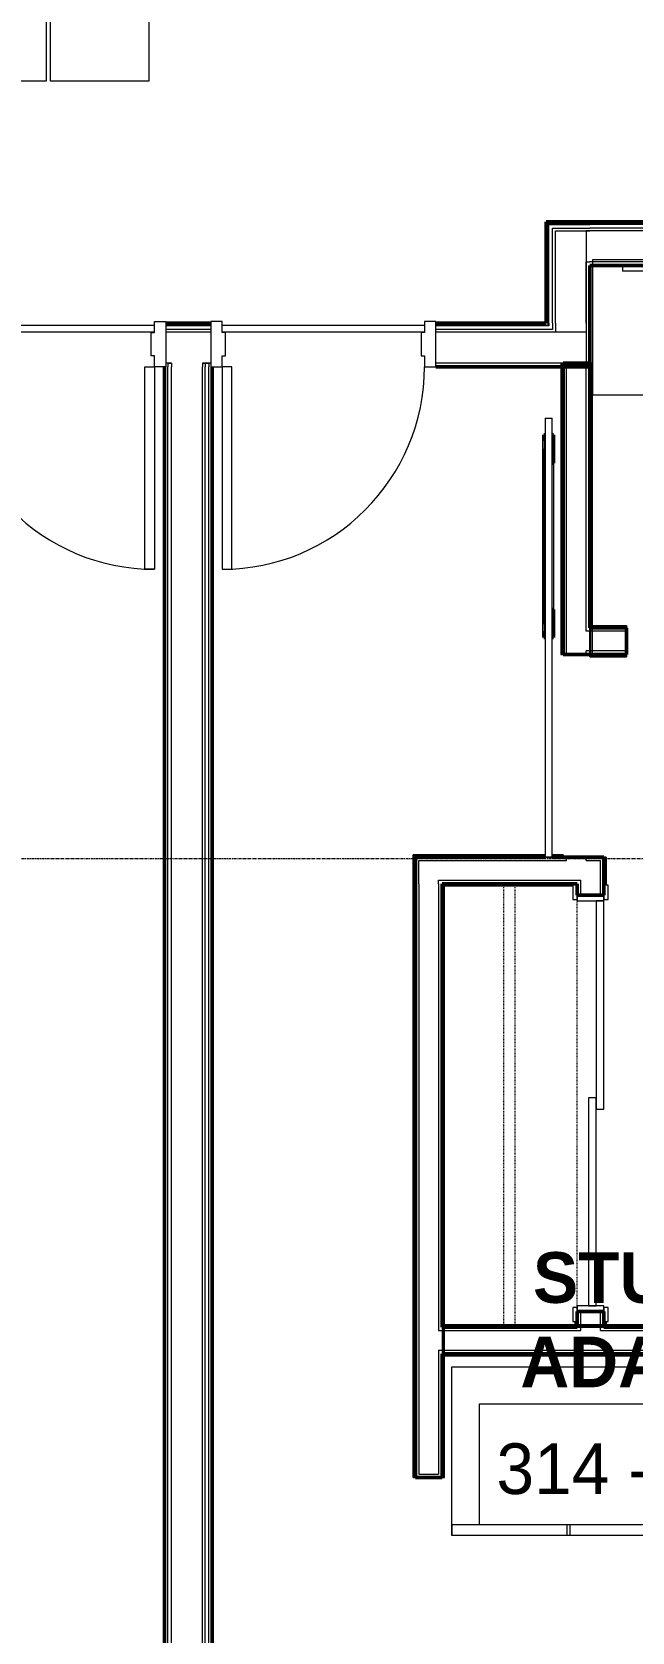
# Model space of a CAD drawing. Header units: inches. Extents: x -4235 to -464, y 9767 to 12347.
# Drawn here: x -2742.5 to -2635.8, y 11397.8 to 11682.1 of the extents above; entities that cross this region are included whole.
import ezdxf

# ---------------------------------------------------------------- set-up
doc = ezdxf.new("R2010")
doc.units = ezdxf.units.IN
doc.header["$MEASUREMENT"] = 0
doc.linetypes.add('Dash', pattern=[0.25, 0.125, -0.125])
doc.linetypes.add('Grid Line 1_2_', pattern=[0.875, 0.5, -0.125, 0.125, -0.125])
for name, color, linetype, lineweight in [('0-1', 170, 'Continuous', 5), ('0-2', 10, 'Continuous', 9), ('0-3', 7, 'Continuous', 9), ('A-AREA-IDEN', 2, 'Continuous', 9), ('A-DOOR-1', 7, 'Continuous', 9), ('A-DOOR-2', 130, 'Continuous', 20), ('A-DOOR-3', 250, 'Continuous', 50), ('A-DOOR-FRAM-1', 130, 'Continuous', 20), ('A-FLOR-3', 7, 'Continuous', 9), ('A-FLOR-4', 192, 'Continuous', 9), ('A-WALL-1', 250, 'Continuous', 50), ('A-WALL-2', 50, 'Continuous', 13), ('A-WALL-3', 10, 'Continuous', 9), ('A-WALL-4', 254, 'Continuous', 9), ('A-WALL-5', 7, 'Continuous', 9), ('I-WALL-1', 250, 'Continuous', 50), ('I-WALL-2', 10, 'Continuous', 9), ('I-WALL-3', 254, 'Continuous', 9), ('Q-CASE-1', 254, 'Continuous', 9), ('Q-CASE-2', 7, 'Continuous', 9), ('Q-CASE-HDLN-1', 7, 'Dash', 9), ('Q-SPCQ-1', 7, 'Continuous', 9), ('S-GRID-1', 1, 'Grid Line 1_2_', 9)]:
    doc.layers.add(name, color=color, linetype=linetype, lineweight=lineweight)
doc.styles.add('Century Gothic', font='ufonts.com_century-gothic.ttf', dxfattribs={"height": 9})
doc.styles.add('Century Gothic_B', font='GOTHICB.TTF', dxfattribs={"height": 9})

# ---------------------------------------------------------------- blocks, each defined once
blk = doc.blocks.new('Basic Wall _ INT - W4BØF - _5_8 GYP - 2X4 WOOD_BATT_ - 5_8 GYP_ - ___-3182063-BACKGROUND - 3RD FLOOR')
at = {"layer": 'A-WALL-3'}
for p, q in [((-2648.45, 11623.26), (-2648.51, 11623.26)), ((-2648.3, 11623.26), (-2648.45, 11623.26)), ((-2648.45, 11623.24), (-2648.45, 11622.61)), ((-2648.24, 11623.26), (-2648.3, 11623.26)), ((-2648.1, 11623.26), (-2648.12, 11623.26)), ((-2648.1, 11622.61), (-2648.1, 11623.24))]:
    blk.add_line(p, q, dxfattribs=at)
at = {"layer": 'A-WALL-4'}
for p, q in [((-2648.51, 11623.26), (-2648.22, 11623.26)), ((-2648.51, 11623.24), (-2648.51, 11622.61)), ((-2648.45, 11622.61), (-2648.45, 11571.48)), ((-2648.22, 11623.26), (-2648.14, 11623.26)), ((-2648.22, 11623.24), (-2648.22, 11622.61)), ((-2648.14, 11623.26), (-2648.1, 11623.26)), ((-2648.1, 11571.48), (-2648.1, 11622.61)), ((-2648.51, 11571.48), (-2648.45, 11571.48)), ((-2648.45, 11571.48), (-2648.3, 11571.48)), ((-2648.3, 11571.48), (-2648.24, 11571.48)), ((-2648.12, 11571.48), (-2648.1, 11571.48))]:
    blk.add_line(p, q, dxfattribs=at)
at = {"layer": 'A-WALL-5'}
for p, q in [((-2648.51, 11622.61), (-2648.51, 11571.48)), ((-2648.22, 11622.61), (-2648.22, 11571.48)), ((-2648.22, 11571.48), (-2648.51, 11571.48)), ((-2648.14, 11571.48), (-2648.22, 11571.48)), ((-2648.1, 11571.48), (-2648.14, 11571.48))]:
    blk.add_line(p, q, dxfattribs=at)
blk = doc.blocks.new('Basic Wall _ INT - W4BØF - _5_8 GYP - 2X4 WOOD_BATT_ - 5_8 GYP_ - ___-3182062-BACKGROUND - 3RD FLOOR')
at = {"layer": 'A-WALL-3'}
for p, q in [((-2643.35, 11622.61), (-2643.35, 11623.24)), ((-2643.35, 11571.48), (-2643.35, 11576.23)), ((-2643, 11576.64), (-2643, 11576.53)), ((-2643, 11576.52), (-2643, 11576.44)), ((-2643, 11576.43), (-2643, 11576.38)), ((-2643, 11576.2), (-2643, 11572.11)), ((-2643.35, 11571.48), (-2643.32, 11571.48)), ((-2643.23, 11571.48), (-2643.28, 11571.48)), ((-2643.23, 11571.48), (-2643.23, 11571.48)), ((-2643.22, 11571.48), (-2643.23, 11571.48)), ((-2643.05, 11571.48), (-2643.22, 11571.48)), ((-2643.21, 11571.48), (-2643.15, 11571.48)), ((-2643.14, 11571.48), (-2643, 11571.48)), ((-2642.94, 11571.48), (-2643.05, 11571.48)), ((-2643, 11572.08), (-2643, 11571.48)), ((-2643, 11571.48), (-2642.94, 11571.48))]:
    blk.add_line(p, q, dxfattribs=at)
at = {"layer": 'A-WALL-4'}
for p, q in [((-2643.32, 11623.26), (-2643.35, 11623.26)), ((-2643.35, 11576.23), (-2643.35, 11622.61)), ((-2643.15, 11623.26), (-2643.21, 11623.26)), ((-2643, 11623.26), (-2643.14, 11623.26)), ((-2642.94, 11623.26), (-2643, 11623.26)), ((-2643, 11623.26), (-2643, 11576.64)), ((-2643.22, 11575.56), (-2643.22, 11576.22)), ((-2642.94, 11576.64), (-2642.94, 11576.53)), ((-2642.94, 11576.52), (-2642.94, 11576.44)), ((-2642.94, 11576.43), (-2642.94, 11576.38)), ((-2642.94, 11576.2), (-2642.94, 11572.11)), ((-2643.22, 11572.11), (-2643.22, 11575.54)), ((-2643.31, 11571.48), (-2643.35, 11571.48)), ((-2643.28, 11571.48), (-2643.31, 11571.48)), ((-2643.22, 11571.48), (-2643.22, 11572.1)), ((-2642.94, 11572.07), (-2642.94, 11571.48))]:
    blk.add_line(p, q, dxfattribs=at)
at = {"layer": 'A-WALL-5'}
for p, q in [((-2643.35, 11623.26), (-2643.31, 11623.26)), ((-2643.31, 11623.26), (-2643.22, 11623.26)), ((-2643.22, 11576.23), (-2643.22, 11623.26)), ((-2643.22, 11623.26), (-2642.94, 11623.26)), ((-2642.94, 11623.26), (-2642.94, 11576.65))]:
    blk.add_line(p, q, dxfattribs=at)
blk = doc.blocks.new('Basic Wall _ INT - W4BØF - _5_8 GYP - 2X4 WOOD_BATT_ - 5_8 GYP_ - ___-3182064-BACKGROUND - 3RD FLOOR')
at = {"layer": 'A-WALL-3'}
for p, q in [((-2517.37, 11571.46), (-2517.37, 11571.48)), ((-2517.37, 11571.28), (-2517.37, 11571.34)), ((-2517.37, 11571.13), (-2517.37, 11571.28)), ((-2517.37, 11571.07), (-2517.37, 11571.13))]:
    blk.add_line(p, q, dxfattribs=at)
at = {"layer": 'A-WALL-4'}
for p, q in [((-2643.35, 11571.48), (-2643.35, 11571.46)), ((-2636.83, 11571.48), (-2643.35, 11571.48)), ((-2643.35, 11571.34), (-2643.35, 11571.28)), ((-2643.35, 11571.28), (-2643.35, 11571.13)), ((-2643.35, 11571.13), (-2643.35, 11571.07)), ((-2643.35, 11571.13), (-2636.83, 11571.13)), ((-2636.83, 11571.46), (-2636.83, 11571.48)), ((-2636.83, 11571.28), (-2636.83, 11571.34)), ((-2636.83, 11571.13), (-2636.83, 11571.28)), ((-2636.83, 11571.07), (-2636.83, 11571.13)), ((-2602.83, 11571.48), (-2602.83, 11571.46)), ((-2517.37, 11571.48), (-2602.83, 11571.48)), ((-2602.83, 11571.34), (-2602.83, 11571.28)), ((-2602.83, 11571.28), (-2602.83, 11571.13)), ((-2602.83, 11571.13), (-2602.83, 11571.07)), ((-2602.83, 11571.13), (-2517.37, 11571.13)), ((-2517.37, 11571.48), (-2517.37, 11571.44)), ((-2517.37, 11571.44), (-2517.37, 11571.36)), ((-2517.37, 11571.36), (-2517.37, 11571.07))]:
    blk.add_line(p, q, dxfattribs=at)
at = {"layer": 'A-WALL-5'}
for p, q in [((-2643.35, 11571.44), (-2643.35, 11571.48)), ((-2643.35, 11571.36), (-2643.35, 11571.44)), ((-2643.35, 11571.36), (-2636.83, 11571.36)), ((-2643.35, 11571.07), (-2643.35, 11571.36)), ((-2643.35, 11571.07), (-2636.83, 11571.07)), ((-2636.83, 11571.48), (-2636.83, 11571.44)), ((-2636.83, 11571.44), (-2636.83, 11571.36)), ((-2636.83, 11571.36), (-2636.83, 11571.07)), ((-2602.83, 11571.44), (-2602.83, 11571.48)), ((-2602.83, 11571.36), (-2602.83, 11571.44)), ((-2602.83, 11571.36), (-2517.37, 11571.36)), ((-2602.83, 11571.07), (-2602.83, 11571.36)), ((-2602.83, 11571.07), (-2517.37, 11571.07))]:
    blk.add_line(p, q, dxfattribs=at)
blk = doc.blocks.new('Basic Wall _ INT - W4BØF - _5_8 GYP - 2X4 WOOD_BATT_ - 5_8 GYP_ - ___-3182065-BACKGROUND - 3RD FLOOR')
at = {"layer": 'A-WALL-3'}
for p, q in [((-2643.35, 11576.53), (-2643.35, 11576.65)), ((-2643.35, 11576.65), (-2643.35, 11576.59)), ((-2643.35, 11576.59), (-2643.35, 11576.44)), ((-2643.35, 11576.38), (-2643.35, 11576.53)), ((-2643.35, 11576.44), (-2643.35, 11576.37)), ((-2643.35, 11576.36), (-2643.35, 11576.38)), ((-2643.35, 11576.36), (-2643.35, 11576.36)), ((-2643.35, 11576.3), (-2643.35, 11576.36)), ((-2643.35, 11576.26), (-2643.35, 11576.23)), ((-2643.2, 11576.59), (-2643.15, 11576.59)), ((-2643.14, 11576.59), (-2643.05, 11576.59)), ((-2643.04, 11576.59), (-2642.94, 11576.59))]:
    blk.add_line(p, q, dxfattribs=at)
at = {"layer": 'A-WALL-4'}
for p, q in [((-2643.35, 11576.28), (-2643.35, 11576.3)), ((-2643.35, 11576.23), (-2643.35, 11576.28)), ((-2636.83, 11576.23), (-2643.35, 11576.23)), ((-2643.2, 11576.65), (-2643.15, 11576.65)), ((-2643.14, 11576.65), (-2643.05, 11576.65)), ((-2643.04, 11576.65), (-2642.94, 11576.65)), ((-2642.94, 11576.59), (-2636.83, 11576.59)), ((-2636.83, 11576.59), (-2636.83, 11576.65)), ((-2636.83, 11576.44), (-2636.83, 11576.59)), ((-2636.83, 11576.37), (-2636.83, 11576.44)), ((-2636.83, 11576.23), (-2636.83, 11576.26)), ((-2602.83, 11576.65), (-2602.83, 11576.59)), ((-2602.83, 11576.59), (-2602.83, 11576.44)), ((-2602.83, 11576.59), (-2547.34, 11576.59)), ((-2602.83, 11576.44), (-2602.83, 11576.37)), ((-2602.83, 11576.26), (-2602.83, 11576.23)), ((-2547.34, 11576.23), (-2602.83, 11576.23))]:
    blk.add_line(p, q, dxfattribs=at)
at = {"layer": 'A-WALL-5'}
for p, q in [((-2636.83, 11576.36), (-2643.35, 11576.36)), ((-2642.94, 11576.65), (-2636.83, 11576.65)), ((-2636.83, 11576.65), (-2636.83, 11576.36)), ((-2636.83, 11576.36), (-2636.83, 11576.28)), ((-2636.83, 11576.28), (-2636.83, 11576.23)), ((-2602.83, 11576.36), (-2602.83, 11576.65)), ((-2602.83, 11576.65), (-2547.34, 11576.65)), ((-2547.34, 11576.36), (-2602.83, 11576.36)), ((-2602.83, 11576.28), (-2602.83, 11576.36)), ((-2602.83, 11576.23), (-2602.83, 11576.28))]:
    blk.add_line(p, q, dxfattribs=at)
blk = doc.blocks.new('Basic Wall _ INT - W4BØF - _5_8 GYP - 2X4 WOOD_BATT_ - 5_8 GYP_ - ___-3182067-BACKGROUND - 3RD FLOOR')
at = {"layer": 'A-WALL-3'}
for p, q in [((-2640.83, 11528.72), (-2640.83, 11530.47)), ((-2640.83, 11451.98), (-2640.8, 11451.98)), ((-2640.72, 11451.98), (-2640.76, 11451.98)), ((-2640.71, 11451.98), (-2640.72, 11451.98)), ((-2640.7, 11451.98), (-2640.71, 11451.98)), ((-2640.53, 11451.98), (-2640.7, 11451.98)), ((-2640.7, 11451.98), (-2640.7, 11451.98)), ((-2640.69, 11451.98), (-2640.62, 11451.98)), ((-2640.62, 11451.98), (-2640.47, 11451.98)), ((-2640.41, 11451.98), (-2640.53, 11451.98)), ((-2640.47, 11452.37), (-2640.47, 11452.28)), ((-2640.47, 11452.26), (-2640.47, 11452.19)), ((-2640.47, 11452.17), (-2640.47, 11452.13)), ((-2640.47, 11451.98), (-2640.41, 11451.98))]:
    blk.add_line(p, q, dxfattribs=at)
at = {"layer": 'A-WALL-4'}
for p, q in [((-2640.8, 11535.48), (-2640.83, 11535.48)), ((-2640.83, 11530.47), (-2640.83, 11535.48)), ((-2640.62, 11535.48), (-2640.69, 11535.48)), ((-2640.47, 11535.48), (-2640.62, 11535.48)), ((-2640.41, 11535.48), (-2640.47, 11535.48)), ((-2640.47, 11535.48), (-2640.47, 11530.47)), ((-2640.83, 11451.98), (-2640.83, 11452.97)), ((-2640.78, 11451.98), (-2640.83, 11451.98)), ((-2640.76, 11451.98), (-2640.78, 11451.98)), ((-2640.47, 11452.97), (-2640.47, 11452.4)), ((-2640.41, 11452.37), (-2640.41, 11452.28)), ((-2640.41, 11452.26), (-2640.41, 11452.19)), ((-2640.41, 11452.17), (-2640.41, 11452.13))]:
    blk.add_line(p, q, dxfattribs=at)
at = {"layer": 'A-WALL-5'}
for p, q in [((-2640.83, 11535.48), (-2640.78, 11535.48)), ((-2640.78, 11535.48), (-2640.7, 11535.48)), ((-2640.7, 11530.47), (-2640.7, 11535.48)), ((-2640.7, 11535.48), (-2640.41, 11535.48)), ((-2640.41, 11535.48), (-2640.41, 11530.47)), ((-2640.7, 11451.98), (-2640.7, 11452.97)), ((-2640.41, 11452.97), (-2640.41, 11452.4))]:
    blk.add_line(p, q, dxfattribs=at)
blk = doc.blocks.new('Basic Wall _ INT - W4BØF - _5_8 GYP - 2X4 WOOD_BATT_ - 5_8 GYP_ - ___-3182066-BACKGROUND - 3RD FLOOR')
at = {"layer": 'A-WALL-3'}
for p, q in [((-2645.58, 11530.73), (-2645.6, 11530.71)), ((-2645.78, 11530.53), (-2645.83, 11530.48)), ((-2645.72, 11530.59), (-2645.78, 11530.53)), ((-2645.87, 11451.98), (-2645.99, 11451.98)), ((-2645.99, 11451.98), (-2645.93, 11451.98)), ((-2645.93, 11452.38), (-2645.93, 11452.28)), ((-2645.93, 11452.26), (-2645.93, 11452.19)), ((-2645.93, 11452.18), (-2645.93, 11452.13)), ((-2645.93, 11451.98), (-2645.78, 11451.98)), ((-2645.78, 11451.98), (-2645.87, 11451.98)), ((-2645.72, 11451.98), (-2645.78, 11451.98)), ((-2645.78, 11451.98), (-2645.72, 11451.98)), ((-2645.7, 11451.98), (-2645.72, 11451.98)), ((-2645.7, 11451.98), (-2645.7, 11451.98)), ((-2645.64, 11451.98), (-2645.7, 11451.98)), ((-2645.6, 11451.98), (-2645.58, 11451.98))]:
    blk.add_line(p, q, dxfattribs=at)
at = {"layer": 'A-WALL-4'}
for p, q in [((-2645.58, 11530.47), (-2645.58, 11530.73)), ((-2645.99, 11452.38), (-2645.99, 11452.28)), ((-2645.99, 11452.26), (-2645.99, 11452.19)), ((-2645.99, 11452.18), (-2645.99, 11452.13)), ((-2645.93, 11452.97), (-2645.93, 11452.4)), ((-2645.62, 11451.98), (-2645.64, 11451.98)), ((-2645.58, 11451.98), (-2645.62, 11451.98)), ((-2645.58, 11451.98), (-2645.58, 11452.97))]:
    blk.add_line(p, q, dxfattribs=at)
at = {"layer": 'A-WALL-5'}
for p, q in [((-2645.7, 11530.61), (-2645.7, 11530.47)), ((-2645.99, 11452.97), (-2645.99, 11452.4)), ((-2645.7, 11452.97), (-2645.7, 11451.98))]:
    blk.add_line(p, q, dxfattribs=at)
at = {"layer": 'A-WALL-5', "flags": 128}
for points in [[(-2645.83, 11530.48), (-2645.78, 11530.53), (-2645.72, 11530.59), (-2645.7, 11530.61)], [(-2645.7, 11530.61), (-2645.7, 11530.61), (-2645.69, 11530.62), (-2645.68, 11530.63), (-2645.66, 11530.65), (-2645.64, 11530.67), (-2645.62, 11530.69)]]:
    blk.add_lwpolyline(points, dxfattribs=at)
blk = doc.blocks.new('SLIDING - FLUSH - 6-0 x 6-8-3203587-BACKGROUND - 3RD FLOOR')
at = {"layer": 'A-DOOR-1'}
for p, q in [((-36.25, 3), (-38.75, 3)), ((-38.75, 3), (-38.75, 2.25)), ((-36.25, 2.25), (-36.25, 3)), ((36.25, 3), (36.25, 2.25)), ((38.75, 3), (36.25, 3)), ((38.75, 2.25), (38.75, 3)), ((-38.75, 2.25), (-36.25, 2.25)), ((36.25, 2.25), (38.75, 2.25)), ((-36.25, -2.5), (-38.75, -2.5)), ((-38.75, -2.5), (-38.75, -3.25)), ((-36.25, -3.25), (-36.25, -2.5)), ((38.75, -2.5), (36.25, -2.5)), ((36.25, -2.5), (36.25, -3.25)), ((38.75, -3.25), (38.75, -2.5)), ((-38.75, -3.25), (-36.25, -3.25)), ((36.25, -3.25), (38.75, -3.25))]:
    blk.add_line(p, q, dxfattribs=at)
at = {"layer": 'A-DOOR-2'}
for p, q in [((1, 2.25), (-36, 2.25)), ((-36, 2.25), (-36, 0.875)), ((-36, 0.875), (1, 0.875)), ((36, 0.875), (-1, 0.875)), ((-1, 0.875), (-1, -0.5)), ((1, 0.875), (1, 2.25)), ((36, -0.5), (36, 0.875)), ((-1, -0.5), (36, -0.5))]:
    blk.add_line(p, q, dxfattribs=at)
at = {"layer": 'A-DOOR-FRAM-1'}
for p, q in [((-36, 2.25), (-37, 2.25)), ((-37, 2.25), (-37, -2.5)), ((-36, -2.5), (-36, 2.25)), ((37, 2.25), (36, 2.25)), ((36, 2.25), (36, -2.5)), ((37, -2.5), (37, 2.25)), ((-37, -2.5), (-36, -2.5)), ((36, -2.5), (37, -2.5))]:
    blk.add_line(p, q, dxfattribs=at)
blk = doc.blocks.new('Basic Wall _ INT - W4BØF - _5_8 GYP - 2X4 WOOD_BATT_ - 5_8 GYP_ - ___-3182069-BACKGROUND - 3RD FLOOR')
at = {"layer": 'A-WALL-3'}
for p, q in [((-2669.6, 11452.11), (-2669.6, 11452.4)), ((-2669.6, 11452.4), (-2669.6, 11452.33)), ((-2669.6, 11452.33), (-2669.6, 11452.19)), ((-2669.6, 11452.18), (-2669.6, 11452.12)), ((-2669.6, 11452.11), (-2669.6, 11452.11)), ((-2669.6, 11452.05), (-2669.6, 11452.11)), ((-2669.6, 11452.01), (-2669.6, 11451.98)), ((-2669.3, 11452.33), (-2669.37, 11452.33)), ((-2669.19, 11452.33), (-2669.27, 11452.33)), ((-2645.87, 11452.33), (-2645.97, 11452.33)), ((-2645.78, 11452.33), (-2645.86, 11452.33)), ((-2645.72, 11452.33), (-2645.77, 11452.33)), ((-2640.83, 11452.33), (-2645.58, 11452.33)), ((-2645.58, 11451.98), (-2640.83, 11451.98)), ((-2640.62, 11452.33), (-2640.67, 11452.33)), ((-2640.53, 11452.33), (-2640.61, 11452.33)), ((-2640.41, 11452.33), (-2640.52, 11452.33)), ((-2516.75, 11452.33), (-2517.37, 11452.33)), ((-2517.37, 11451.98), (-2516.75, 11451.98)), ((-2516.75, 11452.33), (-2516.75, 11452.4)), ((-2516.75, 11452.4), (-2516.75, 11452.19)), ((-2516.75, 11452.19), (-2516.75, 11452.33)), ((-2516.75, 11452.19), (-2516.75, 11452.11)), ((-2516.75, 11452.12), (-2516.75, 11452.18)), ((-2516.75, 11452.11), (-2516.75, 11452.1)), ((-2516.75, 11452.1), (-2516.75, 11452.03)), ((-2516.75, 11452.03), (-2516.75, 11451.98)), ((-2516.75, 11451.98), (-2516.75, 11452.01))]:
    blk.add_line(p, q, dxfattribs=at)
at = {"layer": 'A-WALL-4'}
for p, q in [((-2669.6, 11452.03), (-2669.6, 11452.05)), ((-2669.6, 11451.98), (-2669.6, 11452.03)), ((-2669.6, 11451.98), (-2645.58, 11451.98)), ((-2669.3, 11452.4), (-2669.37, 11452.4)), ((-2669.19, 11452.4), (-2669.27, 11452.4)), ((-2645.99, 11452.33), (-2669.19, 11452.33)), ((-2645.87, 11452.4), (-2645.97, 11452.4)), ((-2645.78, 11452.4), (-2645.86, 11452.4)), ((-2645.72, 11452.4), (-2645.77, 11452.4)), ((-2640.83, 11452.4), (-2645.58, 11452.4)), ((-2640.85, 11452.11), (-2645.55, 11452.11)), ((-2640.83, 11451.98), (-2517.37, 11451.98)), ((-2640.62, 11452.4), (-2640.67, 11452.4)), ((-2640.53, 11452.4), (-2640.61, 11452.4)), ((-2640.41, 11452.4), (-2640.51, 11452.4)), ((-2517.37, 11452.33), (-2640.41, 11452.33)), ((-2516.75, 11452.4), (-2517.37, 11452.4)), ((-2516.75, 11452.11), (-2517.37, 11452.11))]:
    blk.add_line(p, q, dxfattribs=at)
at = {"layer": 'A-WALL-5'}
for p, q in [((-2645.58, 11452.11), (-2669.6, 11452.11)), ((-2645.99, 11452.4), (-2669.19, 11452.4)), ((-2517.37, 11452.11), (-2640.83, 11452.11)), ((-2517.37, 11452.4), (-2640.41, 11452.4))]:
    blk.add_line(p, q, dxfattribs=at)
blk = doc.blocks.new('Basic Wall _ INT - W4BØF - _5_8 GYP - 2X4 WOOD_BATT_ - 5_8 GYP_ - ___-3182068-BACKGROUND - 3RD FLOOR')
at = {"layer": 'A-WALL-3'}
for p, q in [((-2669.6, 11447.23), (-2669.6, 11447.21)), ((-2669.6, 11447.13), (-2669.6, 11447.17)), ((-2669.6, 11447.12), (-2669.6, 11447.13)), ((-2669.6, 11447.11), (-2669.6, 11447.12)), ((-2669.6, 11446.94), (-2669.6, 11447.11)), ((-2669.6, 11447.09), (-2669.6, 11447.03)), ((-2669.6, 11447.03), (-2669.6, 11446.88)), ((-2669.6, 11446.82), (-2669.6, 11446.94)), ((-2669.6, 11446.88), (-2669.6, 11446.82)), ((-2669.4, 11446.88), (-2669.44, 11446.88)), ((-2669.3, 11446.88), (-2669.38, 11446.88)), ((-2669.19, 11446.88), (-2669.28, 11446.88)), ((-2634.85, 11447.23), (-2610.62, 11447.23)), ((-2634.85, 11447.11), (-2633.77, 11447.11)), ((-2631.57, 11446.88), (-2634.85, 11446.88)), ((-2633.66, 11447.11), (-2610.62, 11447.11)), ((-2610.62, 11446.88), (-2631.51, 11446.88)), ((-2586.62, 11447.23), (-2586.37, 11447.23)), ((-2586.62, 11447.11), (-2586.37, 11447.11)), ((-2586.37, 11446.88), (-2586.62, 11446.88)), ((-2586.37, 11447.23), (-2553.37, 11447.23)), ((-2553.37, 11447.23), (-2517.37, 11447.23)), ((-2553.37, 11447.11), (-2518.27, 11447.11)), ((-2519.89, 11446.88), (-2553.37, 11446.88)), ((-2517.37, 11446.88), (-2519.8, 11446.88)), ((-2518.18, 11447.11), (-2517.37, 11447.11)), ((-2517.37, 11447.23), (-2516.75, 11447.23)), ((-2516.75, 11446.88), (-2517.37, 11446.88)), ((-2516.75, 11447.23), (-2516.75, 11447.19)), ((-2516.75, 11447.21), (-2516.75, 11447.23)), ((-2516.75, 11447.19), (-2516.75, 11447.13)), ((-2516.75, 11447.13), (-2516.75, 11447.11)), ((-2516.75, 11447.11), (-2516.75, 11447.03)), ((-2516.75, 11447.03), (-2516.75, 11447.09)), ((-2516.75, 11447.03), (-2516.75, 11446.82)), ((-2516.75, 11446.88), (-2516.75, 11447.03)), ((-2516.75, 11446.82), (-2516.75, 11446.88))]:
    blk.add_line(p, q, dxfattribs=at)
at = {"layer": 'A-WALL-4'}
for p, q in [((-2669.6, 11447.19), (-2669.6, 11447.23)), ((-2669.6, 11447.23), (-2634.85, 11447.23)), ((-2669.6, 11447.17), (-2669.6, 11447.19)), ((-2669.4, 11446.82), (-2669.44, 11446.82)), ((-2669.3, 11446.82), (-2669.38, 11446.82)), ((-2669.19, 11446.82), (-2669.28, 11446.82)), ((-2634.85, 11446.88), (-2669.19, 11446.88)), ((-2630.94, 11446.82), (-2634.85, 11446.82)), ((-2610.62, 11446.82), (-2630.92, 11446.82)), ((-2586.37, 11446.82), (-2586.62, 11446.82)), ((-2542.37, 11446.82), (-2543.12, 11446.82)), ((-2517.37, 11447.11), (-2516.75, 11447.11)), ((-2516.75, 11446.82), (-2517.37, 11446.82))]:
    blk.add_line(p, q, dxfattribs=at)
at = {"layer": 'A-WALL-5'}
for p, q in [((-2669.6, 11447.11), (-2634.85, 11447.11)), ((-2634.85, 11446.82), (-2669.19, 11446.82))]:
    blk.add_line(p, q, dxfattribs=at)
blk = doc.blocks.new('Basic Wall _ INT - W4BØF - _5_8 GYP - 2X4 WOOD_BATT_ - 5_8 GYP_ - ___-3182071-BACKGROUND - 3RD FLOOR')
at = {"layer": 'A-WALL-3'}
for p, q in [((-2674.7, 11535.84), (-2674.76, 11535.9)), ((-2674.55, 11535.69), (-2674.7, 11535.84)), ((-2674.49, 11535.62), (-2674.55, 11535.69)), ((-2674.35, 11535.48), (-2674.37, 11535.51))]:
    blk.add_line(p, q, dxfattribs=at)
at = {"layer": 'A-WALL-4'}
for p, q in [((-2674.7, 11425.22), (-2674.7, 11535.84)), ((-2674.35, 11535.48), (-2674.35, 11425.22)), ((-2674.76, 11425.22), (-2674.7, 11425.22)), ((-2674.7, 11425.22), (-2674.55, 11425.22)), ((-2674.55, 11425.22), (-2674.49, 11425.22)), ((-2674.37, 11425.22), (-2674.35, 11425.22))]:
    blk.add_line(p, q, dxfattribs=at)
at = {"layer": 'A-WALL-5'}
for p, q in [((-2674.76, 11425.22), (-2674.76, 11535.9)), ((-2674.47, 11535.61), (-2674.47, 11425.22)), ((-2674.47, 11425.22), (-2674.76, 11425.22)), ((-2674.39, 11425.22), (-2674.47, 11425.22)), ((-2674.35, 11425.22), (-2674.39, 11425.22))]:
    blk.add_line(p, q, dxfattribs=at)
at = {"layer": 'A-WALL-5', "flags": 128}
for points in [[(-2674.76, 11535.9), (-2674.64, 11535.78), (-2674.55, 11535.69), (-2674.49, 11535.63), (-2674.47, 11535.61)], [(-2674.47, 11535.61), (-2674.47, 11535.61), (-2674.46, 11535.6), (-2674.45, 11535.59), (-2674.43, 11535.57), (-2674.41, 11535.55), (-2674.39, 11535.53)]]:
    blk.add_lwpolyline(points, dxfattribs=at)
blk = doc.blocks.new('Basic Wall _ INT - W4BØF - _5_8 GYP - 2X4 WOOD_BATT_ - 5_8 GYP_ - ___-3182070-BACKGROUND - 3RD FLOOR')
at = {"layer": 'A-WALL-3'}
for p, q in [((-2669.57, 11530.71), (-2669.6, 11530.73)), ((-2669.4, 11530.53), (-2669.46, 11530.59)), ((-2669.25, 11530.38), (-2669.39, 11530.53)), ((-2669.19, 11530.32), (-2669.25, 11530.38)), ((-2669.6, 11451.98), (-2669.6, 11447.23)), ((-2669.25, 11452.28), (-2669.25, 11452.4)), ((-2669.25, 11452.19), (-2669.25, 11452.28)), ((-2669.25, 11452.13), (-2669.25, 11452.19)), ((-2669.25, 11451.37), (-2669.25, 11451.98)), ((-2669.25, 11447.91), (-2669.25, 11451.36)), ((-2669.25, 11447.23), (-2669.25, 11447.86)), ((-2669.25, 11447.03), (-2669.25, 11447.09)), ((-2669.25, 11446.94), (-2669.25, 11447.03)), ((-2669.25, 11446.82), (-2669.25, 11446.94))]:
    blk.add_line(p, q, dxfattribs=at)
at = {"layer": 'A-WALL-4'}
for p, q in [((-2669.6, 11530.73), (-2669.6, 11451.98)), ((-2669.25, 11452.4), (-2669.25, 11530.38)), ((-2669.47, 11451.36), (-2669.47, 11451.98)), ((-2669.47, 11447.88), (-2669.47, 11451.36)), ((-2669.19, 11452.28), (-2669.19, 11452.4)), ((-2669.19, 11452.19), (-2669.19, 11452.28)), ((-2669.19, 11452.13), (-2669.19, 11452.19)), ((-2669.19, 11451.37), (-2669.19, 11451.98)), ((-2669.19, 11447.92), (-2669.19, 11451.36)), ((-2669.6, 11447.23), (-2669.6, 11425.22)), ((-2669.47, 11447.23), (-2669.47, 11447.86)), ((-2669.25, 11425.22), (-2669.25, 11446.82)), ((-2669.19, 11447.23), (-2669.19, 11447.91)), ((-2669.19, 11447.03), (-2669.19, 11447.09)), ((-2669.19, 11446.94), (-2669.19, 11447.03)), ((-2669.19, 11446.82), (-2669.19, 11446.94)), ((-2669.6, 11425.22), (-2669.57, 11425.22)), ((-2669.46, 11425.22), (-2669.4, 11425.22)), ((-2669.39, 11425.22), (-2669.25, 11425.22)), ((-2669.25, 11425.22), (-2669.19, 11425.22))]:
    blk.add_line(p, q, dxfattribs=at)
at = {"layer": 'A-WALL-5'}
for p, q in [((-2669.47, 11451.98), (-2669.47, 11530.61)), ((-2669.19, 11452.4), (-2669.19, 11530.32)), ((-2669.47, 11425.22), (-2669.47, 11447.23)), ((-2669.19, 11425.22), (-2669.19, 11446.82)), ((-2669.56, 11425.22), (-2669.6, 11425.22)), ((-2669.47, 11425.22), (-2669.56, 11425.22)), ((-2669.19, 11425.22), (-2669.47, 11425.22))]:
    blk.add_line(p, q, dxfattribs=at)
at = {"layer": 'A-WALL-5', "flags": 128}
for points in [[(-2669.56, 11530.69), (-2669.53, 11530.67), (-2669.51, 11530.65), (-2669.5, 11530.63), (-2669.48, 11530.62), (-2669.48, 11530.61), (-2669.47, 11530.61)], [(-2669.47, 11530.61), (-2669.45, 11530.59), (-2669.4, 11530.53), (-2669.3, 11530.44), (-2669.19, 11530.32)]]:
    blk.add_lwpolyline(points, dxfattribs=at)
blk = doc.blocks.new('Basic Wall _ INT - W4BØF - _5_8 GYP - 2X4 WOOD_BATT_ - 5_8 GYP_ - ___-3182073-BACKGROUND - 3RD FLOOR')
at = {"layer": 'A-WALL-3'}
for p, q in [((-2669.6, 11530.73), (-2669.57, 11530.71)), ((-2645.6, 11530.71), (-2645.58, 11530.73)), ((-2669.46, 11530.59), (-2669.4, 11530.53)), ((-2669.39, 11530.53), (-2669.25, 11530.38)), ((-2669.25, 11530.38), (-2669.19, 11530.32)), ((-2645.83, 11530.48), (-2645.78, 11530.53)), ((-2645.78, 11530.53), (-2645.72, 11530.59))]:
    blk.add_line(p, q, dxfattribs=at)
at = {"layer": 'A-WALL-4'}
for p, q in [((-2669.6, 11530.73), (-2645.58, 11530.73)), ((-2646.33, 11530.38), (-2669.25, 11530.38))]:
    blk.add_line(p, q, dxfattribs=at)
at = {"layer": 'A-WALL-5'}
for p, q in [((-2669.47, 11530.61), (-2645.7, 11530.61)), ((-2646.33, 11530.32), (-2669.19, 11530.32))]:
    blk.add_line(p, q, dxfattribs=at)
at = {"layer": 'A-WALL-5', "flags": 128}
for points in [[(-2669.47, 11530.61), (-2669.48, 11530.61), (-2669.48, 11530.62), (-2669.5, 11530.63), (-2669.51, 11530.65), (-2669.53, 11530.67), (-2669.56, 11530.69)], [(-2669.19, 11530.32), (-2669.3, 11530.44), (-2669.4, 11530.53), (-2669.45, 11530.59), (-2669.47, 11530.61)], [(-2645.7, 11530.61), (-2645.72, 11530.59), (-2645.78, 11530.53), (-2645.83, 11530.48)], [(-2645.62, 11530.69), (-2645.64, 11530.67), (-2645.66, 11530.65), (-2645.68, 11530.63), (-2645.69, 11530.62), (-2645.7, 11530.61), (-2645.7, 11530.61)]]:
    blk.add_lwpolyline(points, dxfattribs=at)
blk = doc.blocks.new('Basic Wall _ INT - W4BØF - _5_8 GYP - 2X4 WOOD_BATT_ - 5_8 GYP_ - ___-3182072-BACKGROUND - 3RD FLOOR')
at = {"layer": 'A-WALL-3'}
for p, q in [((-2674.76, 11535.9), (-2674.7, 11535.84)), ((-2674.7, 11535.84), (-2674.55, 11535.69)), ((-2674.55, 11535.69), (-2674.49, 11535.62)), ((-2674.37, 11535.51), (-2674.35, 11535.48)), ((-2651.28, 11535.48), (-2650.07, 11535.48))]:
    blk.add_line(p, q, dxfattribs=at)
at = {"layer": 'A-WALL-4'}
for p, q in [((-2651.3, 11535.84), (-2674.7, 11535.84)), ((-2674.35, 11535.48), (-2651.3, 11535.48)), ((-2648.1, 11535.84), (-2650.05, 11535.84)), ((-2650.05, 11535.48), (-2648.1, 11535.48)), ((-2648.1, 11535.84), (-2648.1, 11535.9)), ((-2648.1, 11535.69), (-2648.1, 11535.84)), ((-2648.1, 11535.62), (-2648.1, 11535.69)), ((-2648.1, 11535.48), (-2648.1, 11535.51))]:
    blk.add_line(p, q, dxfattribs=at)
at = {"layer": 'A-WALL-5'}
for p, q in [((-2651.3, 11535.9), (-2674.76, 11535.9)), ((-2651.3, 11535.61), (-2674.47, 11535.61)), ((-2648.1, 11535.9), (-2650.05, 11535.9)), ((-2648.1, 11535.61), (-2650.05, 11535.61)), ((-2648.1, 11535.9), (-2648.1, 11535.61)), ((-2648.1, 11535.61), (-2648.1, 11535.53)), ((-2648.1, 11535.53), (-2648.1, 11535.48))]:
    blk.add_line(p, q, dxfattribs=at)
at = {"layer": 'A-WALL-5', "flags": 128}
for points in [[(-2674.47, 11535.61), (-2674.49, 11535.63), (-2674.55, 11535.69), (-2674.64, 11535.78), (-2674.76, 11535.9)], [(-2674.39, 11535.53), (-2674.41, 11535.55), (-2674.43, 11535.57), (-2674.45, 11535.59), (-2674.46, 11535.6), (-2674.47, 11535.61), (-2674.47, 11535.61)]]:
    blk.add_lwpolyline(points, dxfattribs=at)
blk = doc.blocks.new('Refrigerator_-_Side-by-Side_6047 - 36_ X 30_-1372843-BACKGROUND - 3RD FLOOR')
at = {"layer": 'Q-SPCQ-1'}
for p, q in [((-17.88, 15.58), (17.87, 15.58)), ((-17.88, -14.42), (-17.88, 15.58)), ((-17.88, 15.58), (-3.13, 15.58)), ((-17.88, 15.58), (-17.88, 13.58)), ((-3.13, 13.58), (-3.13, 15.58)), ((-2.63, 15.58), (17.87, 15.58)), ((-2.63, 15.58), (-2.63, 13.58)), ((17.87, 15.58), (17.87, -14.42)), ((17.87, 13.58), (17.87, 15.58)), ((-3.13, 13.58), (-17.88, 13.58)), ((17.87, 13.58), (-2.63, 13.58)), ((17.87, -14.42), (-17.88, -14.42))]:
    blk.add_line(p, q, dxfattribs=at)
blk = doc.blocks.new('BARN - FLUSH - 3-0 x 7-0 BARN DOOR-3238942-BACKGROUND - 3RD FLOOR')
at = {"layer": 'A-DOOR-1'}
for p, q in [((18, -4.32), (-60, -4.32)), ((-60, -4.95), (-60, -4.32)), ((-60, -5.57), (-60, -4.95)), ((-60, -5.57), (18, -5.57)), ((-54.5, -5.67), (-56, -5.67)), ((-56, -5.67), (-56, -6)), ((-54.5, -6), (-54.5, -5.67)), ((-52, -4.07), (-26, -4.07)), ((-23.5, -6), (-23.5, -5.67)), ((-22, -5.67), (-23.5, -5.67)), ((-22, -5.67), (-22, -6)), ((18, -4.32), (18, -4.95)), ((18, -4.95), (18, -5.57)), ((-54.5, -6), (-56, -6)), ((-22, -6), (-23.5, -6))]:
    blk.add_line(p, q, dxfattribs=at)
at = {"layer": 'A-DOOR-3'}
for p, q in [((-52, -4.07), (-57, -4.07)), ((-57, -4.07), (-57, -4.32)), ((-57, -5.57), (-57, -5.82)), ((-52, -4.33), (-52, -4.07)), ((-21, -4.07), (-26, -4.07)), ((-26, -4.07), (-26, -4.32)), ((-21, -4.32), (-21, -4.07)), ((-21, -5.82), (-21, -5.57)), ((-57, -5.82), (-56, -5.82)), ((-54.5, -5.82), (-23.5, -5.82)), ((-22, -5.82), (-21, -5.82))]:
    blk.add_line(p, q, dxfattribs=at)
blk = doc.blocks.new('OD_CW_Closet - OD_CW_Closet-3242987-BACKGROUND - 3RD FLOOR')
at = {"layer": 'Q-CASE-HDLN-1'}
for p, q in [((79.49, 24), (0.74, 24)), ((0.74, 24), (0.74, 0)), ((79.49, 0), (79.49, 24)), ((0.74, 13), (79.49, 13)), ((0.74, 11), (79.49, 11)), ((0.74, 0), (79.49, 0))]:
    blk.add_line(p, q, dxfattribs=at)
blk = doc.blocks.new('Bath Vanity - Bath Vanity 60_-V357-BACKGROUND - 3RD FLOOR')
at = {"layer": 'Q-CASE-1'}
for p, q in [((-29.26, 1), (-29.26, 0)), ((30.74, 0.37), (30.74, 1)), ((30.74, 0), (30.74, 0.37)), ((-29.26, 0), (30.74, 0))]:
    blk.add_line(p, q, dxfattribs=at)
at = {"layer": 'Q-CASE-2'}
for p, q in [((30.74, 24), (-29.26, 24)), ((-29.26, 24), (-29.26, 1)), ((30.74, 1), (30.74, 24))]:
    blk.add_line(p, q, dxfattribs=at)
blk = doc.blocks.new('BATHROOM MIRROR - BATHROOM MIRROR 48_-V364-BACKGROUND - 3RD FLOOR')
at = {"layer": 'Q-CASE-2'}
for p, q in [((-23.26, -23), (24.74, -23)), ((-23.26, -23), (-23.26, -24)), ((24.74, -24), (-23.26, -24)), ((24.74, -24), (24.74, -23))]:
    blk.add_line(p, q, dxfattribs=at)
blk = doc.blocks.new('CTR - 1st Phase - Unit Layouts_rvt-2-BACKGROUND - 3RD FLOOR')
at = {"layer": 'A-WALL-1'}
for p, q in [((-2648.1, 11623.26), (-2648.1, 11571.48)), ((-2647.47, 11623.26), (-2648.1, 11623.26)), ((-2643.97, 11623.26), (-2647.47, 11623.26)), ((-2643.35, 11623.26), (-2643.97, 11623.26)), ((-2643.35, 11576.23), (-2643.35, 11623.26)), ((-2636.83, 11576.23), (-2643.35, 11576.23)), ((-2636.83, 11571.48), (-2636.83, 11576.23)), ((-2648.1, 11571.48), (-2643.35, 11571.48)), ((-2643.35, 11571.48), (-2636.83, 11571.48)), ((-2651.3, 11535.48), (-2674.35, 11535.48)), ((-2674.35, 11535.48), (-2674.35, 11534.86)), ((-2674.35, 11534.86), (-2674.35, 11530.73)), ((-2645.58, 11535.48), (-2650.05, 11535.48)), ((-2641.45, 11535.48), (-2645.58, 11535.48)), ((-2640.83, 11535.48), (-2641.45, 11535.48)), ((-2640.83, 11528.72), (-2640.83, 11535.48)), ((-2674.35, 11530.73), (-2674.35, 11425.22)), ((-2669.6, 11451.98), (-2669.6, 11530.73)), ((-2669.6, 11530.73), (-2645.58, 11530.73)), ((-2645.58, 11530.73), (-2645.58, 11528.72)), ((-2645.58, 11528.72), (-2640.83, 11528.72)), ((-2645.58, 11454.72), (-2645.58, 11451.98)), ((-2640.83, 11454.72), (-2645.58, 11454.72)), ((-2640.83, 11451.98), (-2640.83, 11454.72)), ((-2645.58, 11451.98), (-2669.6, 11451.98)), ((-2516.75, 11451.98), (-2640.83, 11451.98)), ((-2669.6, 11447.23), (-2516.75, 11447.23)), ((-2669.6, 11425.22), (-2669.6, 11447.23)), ((-2674.35, 11425.22), (-2673.72, 11425.22)), ((-2673.72, 11425.22), (-2670.22, 11425.22)), ((-2670.22, 11425.22), (-2669.6, 11425.22))]:
    blk.add_line(p, q, dxfattribs=at)
at = {"layer": 'A-WALL-2'}
for p, q in [((-2647.47, 11571.48), (-2647.47, 11622.63)), ((-2643.97, 11622.63), (-2647.47, 11622.63)), ((-2643.97, 11575.61), (-2643.97, 11622.63)), ((-2643.35, 11575.61), (-2643.97, 11575.61)), ((-2636.83, 11575.61), (-2643.35, 11575.61)), ((-2643.97, 11571.48), (-2643.97, 11572.11)), ((-2643.35, 11572.11), (-2643.97, 11572.11)), ((-2636.83, 11572.11), (-2643.35, 11572.11)), ((-2673.72, 11531.36), (-2673.72, 11534.86)), ((-2673.72, 11534.86), (-2647.47, 11534.86)), ((-2647.47, 11534.86), (-2647.47, 11535.48)), ((-2643.97, 11534.86), (-2643.97, 11535.48)), ((-2643.97, 11534.86), (-2641.45, 11534.86)), ((-2641.45, 11528.72), (-2641.45, 11534.86)), ((-2673.72, 11530.73), (-2673.72, 11531.36)), ((-2673.72, 11530.73), (-2673.72, 11425.85)), ((-2670.22, 11530.73), (-2670.22, 11531.36)), ((-2670.22, 11531.36), (-2645.58, 11531.36)), ((-2670.22, 11530.73), (-2670.22, 11451.36)), ((-2645.58, 11531.36), (-2644.95, 11531.36)), ((-2644.95, 11528.72), (-2644.95, 11531.36)), ((-2644.95, 11451.98), (-2644.95, 11454.72)), ((-2641.45, 11451.98), (-2641.45, 11454.72)), ((-2670.22, 11451.36), (-2669.6, 11451.36)), ((-2669.6, 11451.36), (-2644.95, 11451.36)), ((-2644.95, 11451.36), (-2644.95, 11451.98)), ((-2641.45, 11451.36), (-2641.45, 11451.98)), ((-2641.45, 11451.36), (-2517.37, 11451.36)), ((-2670.22, 11447.86), (-2669.6, 11447.86)), ((-2670.22, 11447.86), (-2670.22, 11425.85)), ((-2669.6, 11447.86), (-2517.37, 11447.86)), ((-2673.72, 11425.85), (-2670.22, 11425.85))]:
    blk.add_line(p, q, dxfattribs=at)
at = {"layer": 'A-WALL-3'}
for p, q in [((-2648.1, 11623.26), (-2643.99, 11623.26)), ((-2648.1, 11623.24), (-2648.1, 11622.61)), ((-2648.1, 11622.61), (-2648.1, 11571.48)), ((-2643.97, 11623.26), (-2643.35, 11623.26)), ((-2643.35, 11622.61), (-2643.35, 11623.24)), ((-2643.35, 11576.65), (-2643.35, 11622.61)), ((-2643.35, 11576.38), (-2643.35, 11576.65)), ((-2643.15, 11576.23), (-2643.2, 11576.23)), ((-2643.05, 11576.23), (-2643.14, 11576.23)), ((-2642.94, 11576.23), (-2643.04, 11576.23)), ((-2636.83, 11576.23), (-2642.94, 11576.23)), ((-2643.2, 11571.48), (-2642.94, 11571.48)), ((-2642.94, 11571.48), (-2636.83, 11571.48)), ((-2651.3, 11535.48), (-2674.35, 11535.48)), ((-2674.35, 11530.73), (-2674.35, 11535.48)), ((-2650.07, 11535.48), (-2651.28, 11535.48)), ((-2648.1, 11535.48), (-2650.05, 11535.48)), ((-2640.83, 11530.47), (-2640.83, 11535.48)), ((-2674.35, 11530.73), (-2674.35, 11425.22)), ((-2669.6, 11452.4), (-2669.6, 11530.73)), ((-2669.6, 11530.73), (-2645.58, 11530.73)), ((-2645.58, 11530.73), (-2645.58, 11530.47)), ((-2640.83, 11528.72), (-2645.38, 11528.72)), ((-2640.83, 11528.72), (-2640.83, 11530.47)), ((-2645.38, 11454.72), (-2640.83, 11454.72)), ((-2669.6, 11452.13), (-2669.6, 11452.4)), ((-2669.3, 11451.98), (-2669.37, 11451.98)), ((-2669.19, 11451.98), (-2669.27, 11451.98)), ((-2645.99, 11451.98), (-2669.19, 11451.98)), ((-2645.72, 11451.98), (-2645.99, 11451.98)), ((-2645.58, 11452.97), (-2645.58, 11452.4)), ((-2645.58, 11452.38), (-2645.58, 11452.28)), ((-2645.58, 11452.26), (-2645.58, 11452.19)), ((-2645.58, 11452.18), (-2645.58, 11452.13)), ((-2640.83, 11452.4), (-2640.83, 11452.97)), ((-2640.83, 11452.28), (-2640.83, 11452.37)), ((-2640.83, 11452.19), (-2640.83, 11452.26)), ((-2640.83, 11452.13), (-2640.83, 11452.17)), ((-2640.41, 11451.98), (-2640.68, 11451.98)), ((-2517.37, 11451.98), (-2640.41, 11451.98)), ((-2669.6, 11446.82), (-2669.6, 11447.09)), ((-2669.6, 11425.22), (-2669.6, 11446.82)), ((-2669.44, 11447.23), (-2669.4, 11447.23)), ((-2669.38, 11447.23), (-2669.3, 11447.23)), ((-2669.28, 11447.23), (-2669.19, 11447.23)), ((-2669.19, 11447.23), (-2634.85, 11447.23))]:
    blk.add_line(p, q, dxfattribs=at)
at = {"layer": 'A-WALL-4'}
for p, q in [((-2636.83, 11576.23), (-2636.83, 11571.48)), ((-2643.35, 11571.48), (-2648.1, 11571.48)), ((-2645.58, 11535.48), (-2648.1, 11535.48)), ((-2645.58, 11535.48), (-2640.83, 11535.48)), ((-2669.6, 11425.22), (-2674.35, 11425.22))]:
    blk.add_line(p, q, dxfattribs=at)
at = {"layer": '0-2'}
for name, p, rotation in [('Bath Vanity - Bath Vanity 60_-V357-BACKGROUND - 3RD FLOOR', (-2612.14, 11641.61), 180), ('BATHROOM MIRROR - BATHROOM MIRROR 48_-V364-BACKGROUND - 3RD FLOOR', (-2612.76, 11616.61), 180), ('BARN - FLUSH - 3-0 x 7-0 BARN DOOR-3238942-BACKGROUND - 3RD FLOOR', (-2645.72, 11553.48), 270.0000000000108), ('OD_CW_Closet - OD_CW_Closet-3242987-BACKGROUND - 3RD FLOOR', (-2645.6, 11451.25), 89.99999999996145), ('SLIDING - FLUSH - 6-0 x 6-8-3203587-BACKGROUND - 3RD FLOOR', (-2643.08, 11491.72), 270.0000000000336), ('Refrigerator_-_Side-by-Side_6047 - 36_ X 30_-1372843-BACKGROUND - 3RD FLOOR', (-2650, 11430.5), 180)]:
    blk.add_blockref(name, p, dxfattribs=dict(at, rotation=rotation))
for name in ['Basic Wall _ INT - W4BØF - _5_8 GYP - 2X4 WOOD_BATT_ - 5_8 GYP_ - ___-3182063-BACKGROUND - 3RD FLOOR', 'Basic Wall _ INT - W4BØF - _5_8 GYP - 2X4 WOOD_BATT_ - 5_8 GYP_ - ___-3182062-BACKGROUND - 3RD FLOOR', 'Basic Wall _ INT - W4BØF - _5_8 GYP - 2X4 WOOD_BATT_ - 5_8 GYP_ - ___-3182065-BACKGROUND - 3RD FLOOR', 'Basic Wall _ INT - W4BØF - _5_8 GYP - 2X4 WOOD_BATT_ - 5_8 GYP_ - ___-3182064-BACKGROUND - 3RD FLOOR', 'Basic Wall _ INT - W4BØF - _5_8 GYP - 2X4 WOOD_BATT_ - 5_8 GYP_ - ___-3182071-BACKGROUND - 3RD FLOOR', 'Basic Wall _ INT - W4BØF - _5_8 GYP - 2X4 WOOD_BATT_ - 5_8 GYP_ - ___-3182072-BACKGROUND - 3RD FLOOR', 'Basic Wall _ INT - W4BØF - _5_8 GYP - 2X4 WOOD_BATT_ - 5_8 GYP_ - ___-3182067-BACKGROUND - 3RD FLOOR', 'Basic Wall _ INT - W4BØF - _5_8 GYP - 2X4 WOOD_BATT_ - 5_8 GYP_ - ___-3182070-BACKGROUND - 3RD FLOOR', 'Basic Wall _ INT - W4BØF - _5_8 GYP - 2X4 WOOD_BATT_ - 5_8 GYP_ - ___-3182073-BACKGROUND - 3RD FLOOR', 'Basic Wall _ INT - W4BØF - _5_8 GYP - 2X4 WOOD_BATT_ - 5_8 GYP_ - ___-3182066-BACKGROUND - 3RD FLOOR', 'Basic Wall _ INT - W4BØF - _5_8 GYP - 2X4 WOOD_BATT_ - 5_8 GYP_ - ___-3182069-BACKGROUND - 3RD FLOOR', 'Basic Wall _ INT - W4BØF - _5_8 GYP - 2X4 WOOD_BATT_ - 5_8 GYP_ - ___-3182068-BACKGROUND - 3RD FLOOR']:
    blk.add_blockref(name, (0, 0), dxfattribs=at)
blk = doc.blocks.new('HOLLOW METAL - UNIT DOOR-2191978-BACKGROUND - 3RD FLOOR')
at = {"layer": 'A-DOOR-1'}
blk.add_arc((18, 4.125), 36, 90, 180, dxfattribs=at)
at = {"layer": 'A-DOOR-2'}
for p, q in [((18, 40.125), (16.25, 40.125)), ((16.25, 40.125), (16.25, 4.125)), ((18, 4.125), (18, 40.125)), ((16.25, 4.125), (18, 4.125))]:
    blk.add_line(p, q, dxfattribs=at)
at = {"layer": 'A-DOOR-FRAM-1'}
for p, q in [((-18, 4.125), (-20, 4.125)), ((-20, 4.125), (-20, -3.875)), ((-18, 2.1875), (-18, 4.125)), ((18, 4.125), (18, 2.1875)), ((20, 4.125), (18, 4.125)), ((20, -3.875), (20, 4.125)), ((-17.375, 2.1875), (-18, 2.1875)), ((-17.375, -1.9375), (-17.375, 2.1875)), ((18, 2.1875), (17.375, 2.1875)), ((17.375, 2.1875), (17.375, -1.9375)), ((-18, -3.875), (-18, -1.9375)), ((-18, -1.9375), (-17.375, -1.9375)), ((17.375, -1.9375), (18, -1.9375)), ((18, -1.9375), (18, -3.875)), ((-20, -3.875), (-18, -3.875)), ((18, -3.875), (20, -3.875))]:
    blk.add_line(p, q, dxfattribs=at)
blk = doc.blocks.new('HOLLOW METAL - UNIT DOOR-2191977-BACKGROUND - 3RD FLOOR')
at = {"layer": 'A-DOOR-1'}
blk.add_arc((18, -4.125), 36, 180, 270, dxfattribs=at)
at = {"layer": 'A-DOOR-2'}
for p, q in [((16.25, -4.125), (18, -4.125)), ((16.25, -40.125), (16.25, -4.125)), ((18, -4.125), (18, -40.125)), ((18, -40.125), (16.25, -40.125))]:
    blk.add_line(p, q, dxfattribs=at)
at = {"layer": 'A-DOOR-FRAM-1'}
for p, q in [((-20, 3.875), (-18, 3.875)), ((-20, -4.125), (-20, 3.875)), ((-18, 3.875), (-18, 1.9375)), ((18, 3.875), (20, 3.875)), ((18, 1.9375), (18, 3.875)), ((20, 3.875), (20, -4.125)), ((-18, 1.9375), (-17.375, 1.9375)), ((-17.375, 1.9375), (-17.375, -2.1875)), ((17.375, 1.9375), (18, 1.9375)), ((17.375, -2.1875), (17.375, 1.9375)), ((-18, -2.1875), (-18, -4.125)), ((-17.375, -2.1875), (-18, -2.1875)), ((18, -2.1875), (17.375, -2.1875)), ((18, -4.125), (18, -2.1875)), ((-18, -4.125), (-20, -4.125)), ((20, -4.125), (18, -4.125))]:
    blk.add_line(p, q, dxfattribs=at)
blk = doc.blocks.new('CTR - 1st Phase - Common Walls_rvt-2-BACKGROUND - 3RD FLOOR')
at = {"layer": 'A-FLOR-3'}
for p, q in [((-2739.92, 11673.39), (-2739.92, 11717.36)), ((-2739.3, 11717.36), (-2739.3, 11673.39)), ((-2721.68, 11673.39), (-2721.68, 11717.36)), ((-2778.57, 11673.39), (-2739.92, 11673.39)), ((-2739.3, 11673.39), (-2721.68, 11673.39))]:
    blk.add_line(p, q, dxfattribs=at)
at = {"layer": 'A-WALL-2'}
for p, q in [((-2650.6, 11647.86), (-2649.97, 11647.86)), ((-2650.6, 11630.36), (-2650.6, 11647.86)), ((-2649.97, 11647.86), (-2643.35, 11647.86)), ((-2649.97, 11647.24), (-2649.47, 11647.24)), ((-2649.97, 11630.36), (-2649.97, 11647.24)), ((-2649.47, 11647.24), (-2643.35, 11647.24)), ((-2505.83, 11647.86), (-2643.35, 11647.86)), ((-2506.09, 11647.24), (-2643.35, 11647.24)), ((-2649.47, 11646.74), (-2643.97, 11646.74)), ((-2649.47, 11630.36), (-2649.47, 11646.74)), ((-2643.97, 11646.74), (-2643.35, 11646.74)), ((-2506.29, 11646.74), (-2643.35, 11646.74)), ((-2643.97, 11641.24), (-2643.35, 11641.24)), ((-2643.97, 11630.36), (-2643.97, 11641.24)), ((-2516.75, 11641.24), (-2643.35, 11641.24)), ((-2650.6, 11630.36), (-2650.6, 11629.86)), ((-2649.97, 11630.36), (-2649.97, 11629.86)), ((-2649.47, 11630.36), (-2649.47, 11629.24)), ((-2643.97, 11630.36), (-2643.97, 11628.74)), ((-2710.72, 11629.86), (-2718.72, 11629.86)), ((-2710.72, 11629.24), (-2718.72, 11629.24)), ((-2710.72, 11628.74), (-2718.72, 11628.74)), ((-2650.6, 11629.86), (-2670.72, 11629.86)), ((-2649.97, 11629.24), (-2670.72, 11629.24)), ((-2649.47, 11628.74), (-2670.72, 11628.74)), ((-2649.97, 11629.86), (-2649.97, 11629.24)), ((-2649.47, 11629.24), (-2649.47, 11628.74)), ((-2643.97, 11628.74), (-2643.97, 11623.24)), ((-2718.35, 11623.24), (-2718.72, 11623.24)), ((-2718.35, 11623.24), (-2717.72, 11623.24)), ((-2718.35, 11623.24), (-2718.35, 11622.61)), ((-2717.72, 11623.24), (-2718.35, 11623.24)), ((-2718.35, 11255.64), (-2718.35, 11622.61)), ((-2717.72, 11623.24), (-2717.72, 11622.61)), ((-2717.72, 11255.64), (-2717.72, 11622.61)), ((-2712.22, 11623.24), (-2711.72, 11623.24)), ((-2712.22, 11623.24), (-2712.22, 11622.61)), ((-2711.72, 11623.24), (-2712.22, 11623.24)), ((-2712.22, 11255.64), (-2712.22, 11622.61)), ((-2711.72, 11623.24), (-2711.1, 11623.24)), ((-2711.72, 11623.24), (-2711.72, 11622.61)), ((-2711.1, 11623.24), (-2711.72, 11623.24)), ((-2711.72, 11255.64), (-2711.72, 11622.61)), ((-2711.1, 11623.24), (-2711.1, 11622.61)), ((-2710.72, 11623.24), (-2711.1, 11623.24)), ((-2711.1, 11255.64), (-2711.1, 11622.61)), ((-2643.97, 11623.24), (-2670.72, 11623.24))]:
    blk.add_line(p, q, dxfattribs=at)
at = {"layer": 'I-WALL-1'}
for p, q in [((-2651.1, 11648.36), (-2651.1, 11630.36)), ((-2650.6, 11648.36), (-2651.1, 11648.36)), ((-2643.35, 11648.36), (-2650.6, 11648.36)), ((-2505.62, 11648.36), (-2643.35, 11648.36)), ((-2643.35, 11640.61), (-2517.37, 11640.61)), ((-2643.35, 11630.36), (-2643.35, 11640.61)), ((-2710.72, 11630.36), (-2718.72, 11630.36)), ((-2651.1, 11630.36), (-2670.72, 11630.36)), ((-2643.35, 11623.24), (-2643.35, 11630.36)), ((-2718.97, 11622.61), (-2718.97, 11255.64)), ((-2710.47, 11255.64), (-2710.47, 11622.61)), ((-2670.72, 11622.61), (-2643.35, 11622.61)), ((-2643.35, 11622.61), (-2643.35, 11623.24))]:
    blk.add_line(p, q, dxfattribs=at)
at = {"layer": 'I-WALL-2'}
for p, q in [((-2670.72, 11622.61), (-2670.72, 11630.36)), ((-2648.51, 11622.61), (-2648.39, 11622.61)), ((-2648.39, 11622.61), (-2648.3, 11622.61)), ((-2648.3, 11622.61), (-2648.24, 11622.61)), ((-2648.1, 11622.61), (-2647.47, 11622.61)), ((-2647.47, 11622.61), (-2643.97, 11622.61)), ((-2643.97, 11622.61), (-2643.35, 11622.61)), ((-2643.35, 11623.24), (-2643.35, 11622.61))]:
    blk.add_line(p, q, dxfattribs=at)
at = {"layer": 'I-WALL-3'}
for p, q in [((-2651.1, 11648.36), (-2651.1, 11630.36)), ((-2651.1, 11648.36), (-2643.35, 11648.36)), ((-2505.62, 11648.36), (-2643.35, 11648.36)), ((-2643.35, 11640.61), (-2642.87, 11640.61)), ((-2643.35, 11630.36), (-2643.35, 11640.61)), ((-2710.72, 11630.36), (-2718.72, 11630.36)), ((-2651.1, 11630.36), (-2670.72, 11630.36)), ((-2643.35, 11630.36), (-2643.35, 11623.26)), ((-2718.97, 11622.61), (-2718.97, 11289.55)), ((-2710.47, 11289.55), (-2710.47, 11622.61)), ((-2670.72, 11622.61), (-2648.51, 11622.61))]:
    blk.add_line(p, q, dxfattribs=at)
at = {"layer": '0-3'}
blk.add_blockref('HOLLOW METAL - UNIT DOOR-2191977-BACKGROUND - 3RD FLOOR', (-2738.72, 11626.74), dxfattribs=at)
at = {"layer": '0-3', "rotation": 180}
blk.add_blockref('HOLLOW METAL - UNIT DOOR-2191978-BACKGROUND - 3RD FLOOR', (-2690.72, 11626.74), dxfattribs=at)

msp = doc.modelspace()

# ---------------------------------------------------------------- linework, layer by layer
at = {"layer": 'A-AREA-IDEN', "flags": 128}
msp.add_lwpolyline([(-2662.94, 11438.31), (-2578.44, 11438.31), (-2578.44, 11416.81), (-2662.94, 11416.81)], close=True, dxfattribs=at)
at = {"layer": 'A-FLOR-4'}
for p, q in [((-2650.72, 11629.99), (-2650.72, 11647.99)), ((-2650.72, 11647.99), (-2505.77, 11647.99)), ((-2506.29, 11646.74), (-2643.97, 11646.74)), ((-2643.97, 11646.74), (-2643.97, 11628.74)), ((-2756.72, 11629.99), (-2720.72, 11629.99)), ((-2720.72, 11628.74), (-2756.72, 11628.74)), ((-2718.72, 11629.99), (-2710.72, 11629.99)), ((-2710.72, 11628.74), (-2718.72, 11628.74)), ((-2708.72, 11629.99), (-2672.72, 11629.99)), ((-2672.72, 11628.74), (-2708.72, 11628.74)), ((-2670.72, 11629.99), (-2650.72, 11629.99)), ((-2643.97, 11628.74), (-2670.72, 11628.74))]:
    msp.add_line(p, q, dxfattribs=at)
at = {"layer": 'S-GRID-1'}
msp.add_line((-464.45, 11535.19), (-4185.7, 11535.19), dxfattribs=at)

# ---------------------------------------------------------------- block references
at = {"layer": '0-1'}
for name in ['CTR - 1st Phase - Unit Layouts_rvt-2-BACKGROUND - 3RD FLOOR', 'CTR - 1st Phase - Common Walls_rvt-2-BACKGROUND - 3RD FLOOR']:
    msp.add_blockref(name, (0, 0), dxfattribs=at)

# ---------------------------------------------------------------- texts
at = {"layer": 'A-AREA-IDEN', "char_height": 9, "attachment_point": 1}
for s, insert, width, style in [('STUDIO A -', (-2653.44, 11465.28), 79.083, 'Century Gothic_B'), ('ADA TYPE B', (-2655.69, 11450.28), 84.537, 'Century Gothic_B'), ('314 - (507 SF)', (-2659.94, 11431.31), 94.839, 'Century Gothic')]:
    msp.add_mtext(s, dxfattribs=dict(at, insert=insert, width=width, style=style))

doc.saveas('drawing.dxf')
